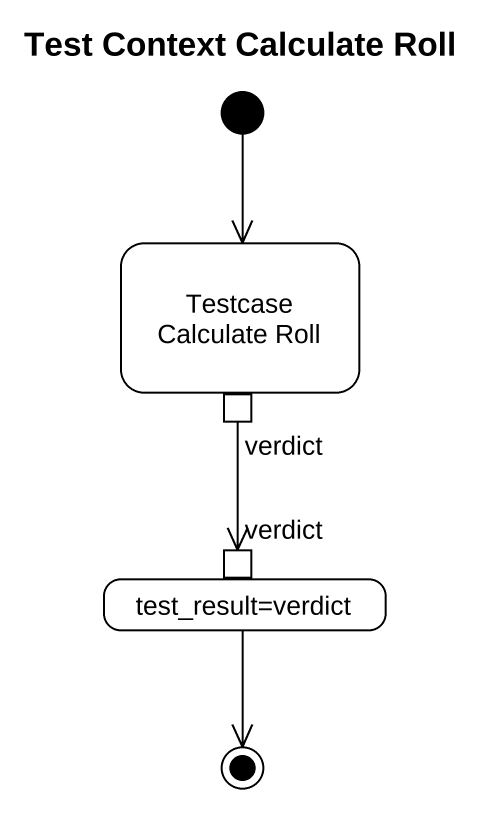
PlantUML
@startuml
title Test Context Calculate Roll
hide empty description
state "Testcase Calculate Roll" as Testcase_Calculate_Roll {
  state verdict <<outputPin>>
}
state "test_result=verdict" as test_result_verdict {
  state "verdict" as verdict_2 <<inputPin>>
}
[*] --> Testcase_Calculate_Roll
verdict --> verdict_2
test_result_verdict --> [*]
@enduml
